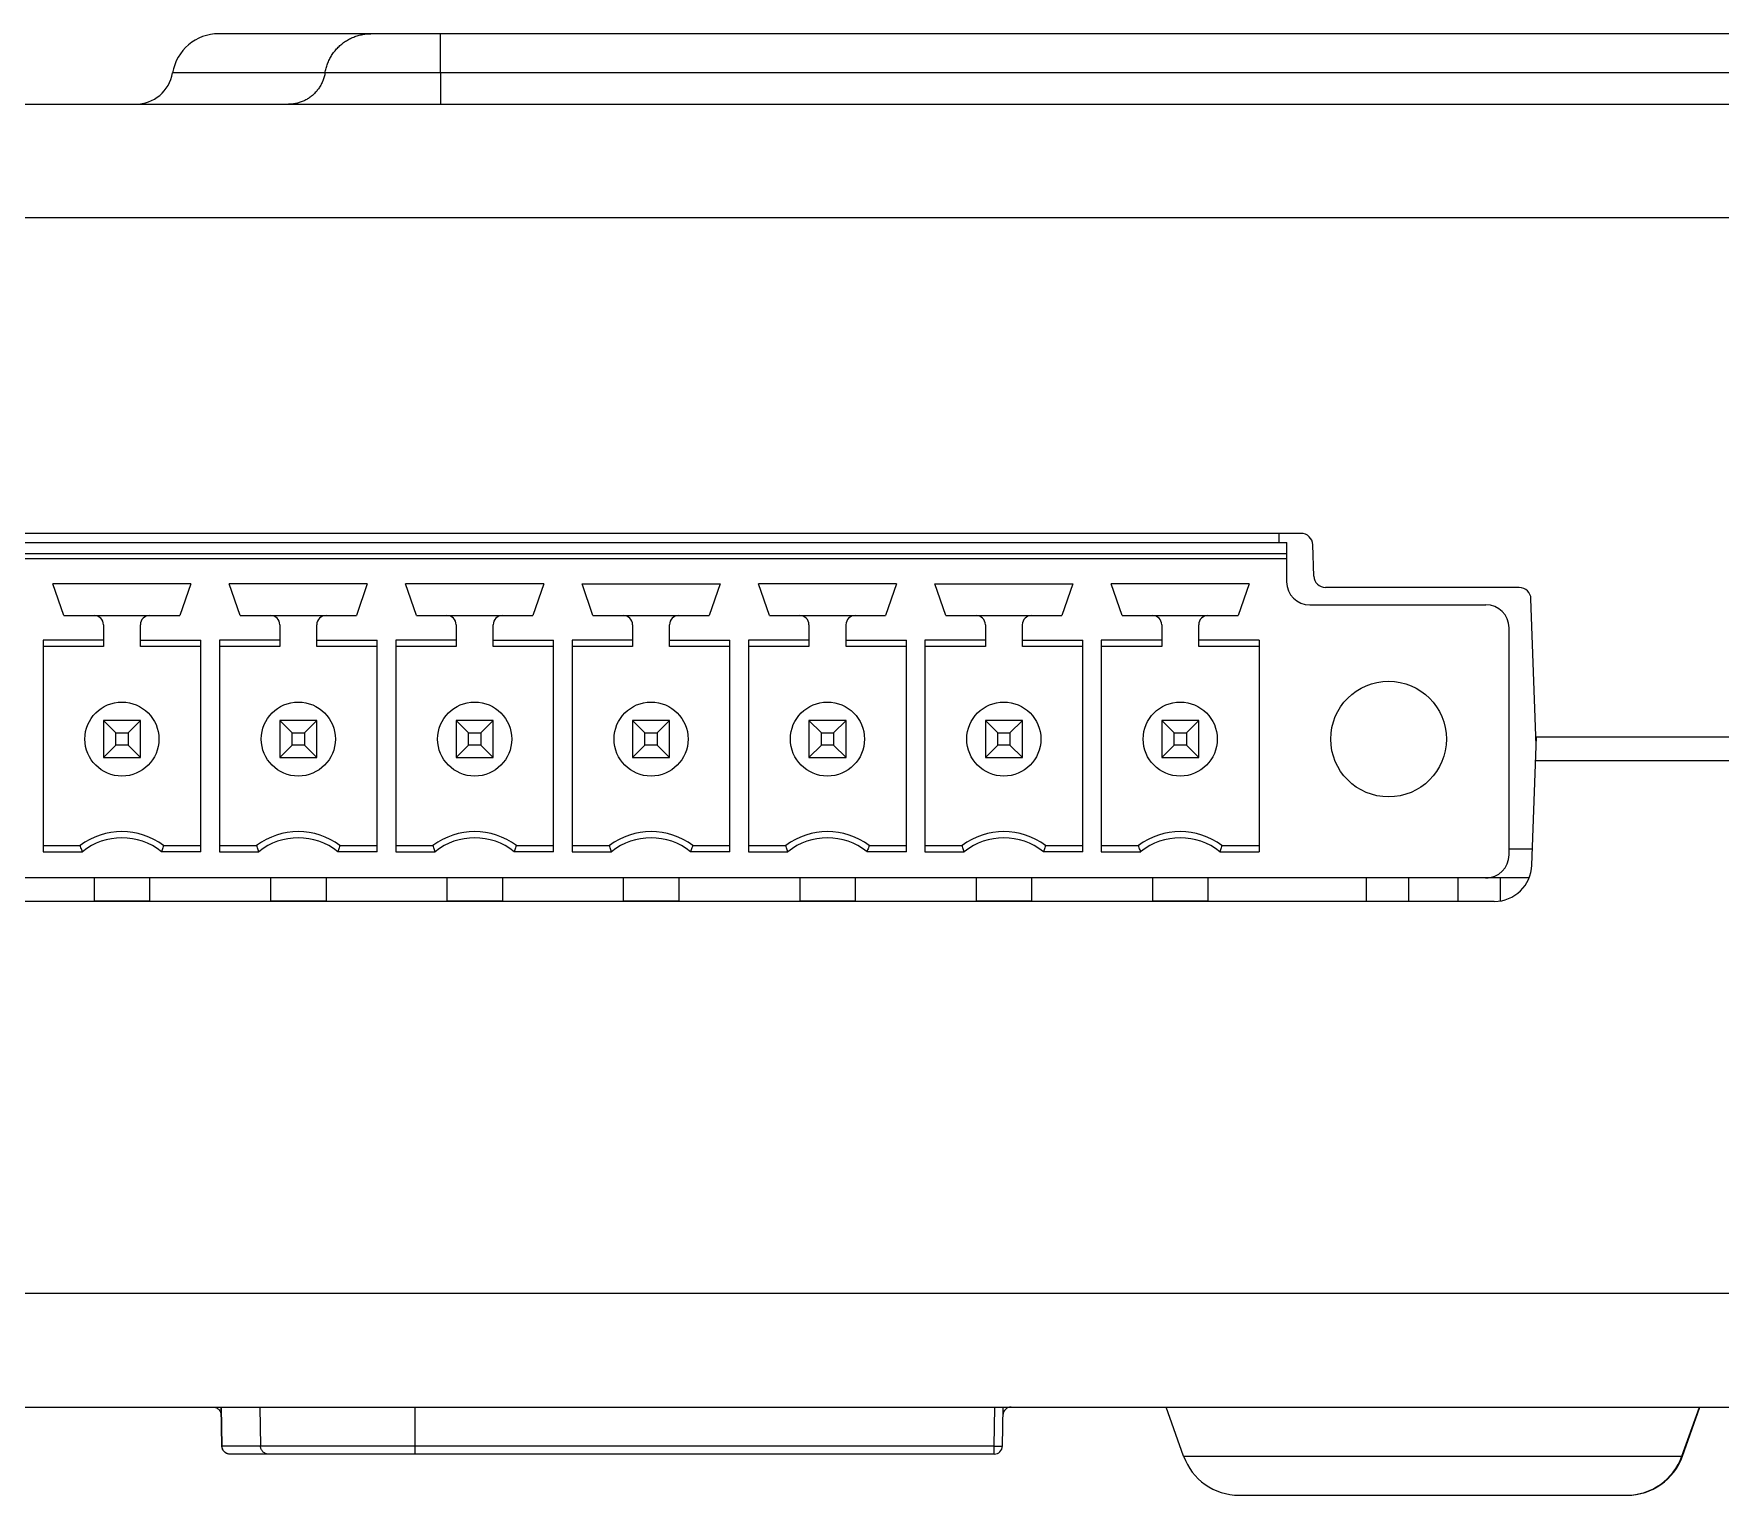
# Model space of a CAD drawing. Header units: inches. Extents: x 0 to 34, y 0 to 22.
# Drawn here: x 18.974 to 20.408, y 6.133 to 7.376 of the extents above; entities that cross this region are included whole.
import ezdxf

# ---------------------------------------------------------------- set-up
doc = ezdxf.new("R2010")
doc.units = ezdxf.units.IN
doc.header["$LTSCALE"] = 1.87
doc.header["$MEASUREMENT"] = 0
doc.layers.get('0').update_dxf_attribs({"linetype": 'CONTINUOUS'})

msp = doc.modelspace()

# ---------------------------------------------------------------- linework, layer by layer
at = {"color": 7, "linetype": 'CONTINUOUS'}
for p, q in [((20.6202, 7.3759), (19.1317, 7.3759)), ((19.32, 7.3425), (19.32, 7.3759)), ((19.2219, 7.3425), (19.0923, 7.3425)), ((20.4997, 7.3425), (19.32, 7.3425)), ((14.3255, 7.3159), (20.4997, 7.3159)), ((20.4954, 7.2193), (14.3298, 7.2193)), ((20.0519, 6.9509), (17.5973, 6.9509)), ((17.6087, 6.9433), (20.0398, 6.9433)), ((20.0331, 6.9509), (20.0332, 6.9433)), ((20.0398, 6.9098), (20.0398, 6.9433)), ((20.0398, 6.9334), (17.6087, 6.9334)), ((17.6087, 6.9295), (20.0398, 6.9295)), ((20.0628, 6.9145), (20.0619, 6.9412)), ((19.1079, 6.9079), (18.9905, 6.9079)), ((18.9998, 6.8811), (18.9905, 6.9079)), ((19.1079, 6.9079), (19.0986, 6.8811)), ((19.2579, 6.9079), (19.1405, 6.9079)), ((19.1498, 6.8811), (19.1405, 6.9079)), ((19.2579, 6.9079), (19.2486, 6.8811)), ((19.4079, 6.9079), (19.2905, 6.9079)), ((19.2998, 6.8811), (19.2905, 6.9079)), ((19.4079, 6.9079), (19.3986, 6.8811)), ((19.4405, 6.9079), (19.5579, 6.9079)), ((19.4498, 6.8811), (19.4405, 6.9079)), ((19.5579, 6.9079), (19.5486, 6.8811)), ((19.7079, 6.9079), (19.5905, 6.9079)), ((19.5998, 6.8811), (19.5905, 6.9079)), ((19.7079, 6.9079), (19.6986, 6.8811)), ((19.7405, 6.9079), (19.8579, 6.9079)), ((19.7498, 6.8811), (19.7405, 6.9079)), ((19.8579, 6.9079), (19.8486, 6.8811)), ((20.0079, 6.9079), (19.8905, 6.9079)), ((19.8998, 6.8811), (19.8905, 6.9079)), ((20.0079, 6.9079), (19.9986, 6.8811)), ((20.2375, 6.9049), (20.0728, 6.9049)), ((20.0594, 6.8901), (20.2091, 6.8901)), ((20.2519, 6.7709), (20.2475, 6.8952)), ((18.9998, 6.8811), (19.0986, 6.8811)), ((19.0335, 6.8732), (19.0335, 6.8547)), ((19.065, 6.8547), (19.065, 6.8732)), ((19.1498, 6.8811), (19.2486, 6.8811)), ((19.1835, 6.8732), (19.1835, 6.8547)), ((19.215, 6.8547), (19.215, 6.8732)), ((19.2998, 6.8811), (19.3986, 6.8811)), ((19.3335, 6.8732), (19.3335, 6.8547)), ((19.365, 6.8547), (19.365, 6.8732)), ((19.4498, 6.8811), (19.5486, 6.8811)), ((19.4835, 6.8732), (19.4835, 6.8547)), ((19.515, 6.8547), (19.515, 6.8732)), ((19.5998, 6.8811), (19.6986, 6.8811)), ((19.6335, 6.8732), (19.6335, 6.8547)), ((19.665, 6.8547), (19.665, 6.8732)), ((19.7498, 6.8811), (19.8486, 6.8811)), ((19.7835, 6.8732), (19.7835, 6.8547)), ((19.815, 6.8547), (19.815, 6.8732)), ((19.8998, 6.8811), (19.9986, 6.8811)), ((19.9335, 6.8732), (19.9335, 6.8547)), ((19.965, 6.8547), (19.965, 6.8732)), ((20.2287, 6.8705), (20.2287, 6.6775)), ((19.0335, 6.86), (18.9821, 6.86)), ((18.9821, 6.86), (18.9821, 6.6801)), ((19.065, 6.86), (19.1163, 6.86)), ((19.1163, 6.6801), (19.1163, 6.86)), ((19.1835, 6.86), (19.1321, 6.86)), ((19.1321, 6.86), (19.1321, 6.6801)), ((19.215, 6.86), (19.2663, 6.86)), ((19.2663, 6.6801), (19.2663, 6.86)), ((19.3335, 6.86), (19.2821, 6.86)), ((19.2821, 6.86), (19.2821, 6.6801)), ((19.365, 6.86), (19.4163, 6.86)), ((19.4163, 6.6801), (19.4163, 6.86)), ((19.4835, 6.86), (19.4321, 6.86)), ((19.4321, 6.86), (19.4321, 6.6801)), ((19.515, 6.86), (19.5663, 6.86)), ((19.5663, 6.6801), (19.5663, 6.86)), ((19.6335, 6.86), (19.5821, 6.86)), ((19.5821, 6.86), (19.5821, 6.6801)), ((19.665, 6.86), (19.7163, 6.86)), ((19.7163, 6.6801), (19.7163, 6.86)), ((19.7835, 6.86), (19.7321, 6.86)), ((19.7321, 6.86), (19.7321, 6.6801)), ((19.815, 6.86), (19.8663, 6.86)), ((19.8663, 6.6801), (19.8663, 6.86)), ((19.9335, 6.86), (19.8821, 6.86)), ((19.8821, 6.86), (19.8821, 6.6801)), ((20.0163, 6.86), (19.965, 6.86)), ((20.0163, 6.86), (20.0163, 6.6801)), ((19.0335, 6.8547), (18.9821, 6.8547)), ((19.1163, 6.8547), (19.065, 6.8547)), ((19.1835, 6.8547), (19.1321, 6.8547)), ((19.2663, 6.8547), (19.215, 6.8547)), ((19.3335, 6.8547), (19.2821, 6.8547)), ((19.4163, 6.8547), (19.365, 6.8547)), ((19.4835, 6.8547), (19.4321, 6.8547)), ((19.5663, 6.8547), (19.515, 6.8547)), ((19.6335, 6.8547), (19.5821, 6.8547)), ((19.7163, 6.8547), (19.665, 6.8547)), ((19.7835, 6.8547), (19.7321, 6.8547)), ((19.8663, 6.8547), (19.815, 6.8547)), ((19.9335, 6.8547), (19.8821, 6.8547)), ((20.0163, 6.8547), (19.965, 6.8547)), ((19.065, 6.7917), (19.0335, 6.7917)), ((19.044, 6.7812), (19.0335, 6.7917)), ((19.0335, 6.7917), (19.0335, 6.7602)), ((19.0544, 6.7812), (19.065, 6.7917)), ((19.065, 6.7602), (19.065, 6.7917)), ((19.215, 6.7917), (19.1835, 6.7917)), ((19.194, 6.7812), (19.1835, 6.7917)), ((19.1835, 6.7917), (19.1835, 6.7602)), ((19.2044, 6.7812), (19.215, 6.7917)), ((19.215, 6.7602), (19.215, 6.7917)), ((19.365, 6.7917), (19.3335, 6.7917)), ((19.344, 6.7812), (19.3335, 6.7917)), ((19.3335, 6.7917), (19.3335, 6.7602)), ((19.3544, 6.7812), (19.365, 6.7917)), ((19.365, 6.7602), (19.365, 6.7917)), ((19.515, 6.7917), (19.4835, 6.7917)), ((19.494, 6.7812), (19.4835, 6.7917)), ((19.4835, 6.7917), (19.4835, 6.7602)), ((19.5044, 6.7812), (19.515, 6.7917)), ((19.515, 6.7602), (19.515, 6.7917)), ((19.665, 6.7917), (19.6335, 6.7917)), ((19.644, 6.7812), (19.6335, 6.7917)), ((19.6335, 6.7917), (19.6335, 6.7602)), ((19.6544, 6.7812), (19.665, 6.7917)), ((19.665, 6.7602), (19.665, 6.7917)), ((19.815, 6.7917), (19.7835, 6.7917)), ((19.794, 6.7812), (19.7835, 6.7917)), ((19.7835, 6.7917), (19.7835, 6.7602)), ((19.8044, 6.7812), (19.815, 6.7917)), ((19.815, 6.7602), (19.815, 6.7917)), ((19.965, 6.7917), (19.9335, 6.7917)), ((19.944, 6.7812), (19.9335, 6.7917)), ((19.9335, 6.7917), (19.9335, 6.7602)), ((19.9544, 6.7812), (19.965, 6.7917)), ((19.965, 6.7602), (19.965, 6.7917)), ((19.0335, 6.7602), (19.044, 6.7708)), ((19.044, 6.7812), (19.0544, 6.7812)), ((19.044, 6.7708), (19.044, 6.7812)), ((19.0544, 6.7708), (19.044, 6.7708)), ((19.0544, 6.7812), (19.0544, 6.7708)), ((19.065, 6.7602), (19.0544, 6.7708)), ((19.1835, 6.7602), (19.194, 6.7708)), ((19.194, 6.7812), (19.2044, 6.7812)), ((19.194, 6.7708), (19.194, 6.7812)), ((19.2044, 6.7708), (19.194, 6.7708)), ((19.2044, 6.7812), (19.2044, 6.7708)), ((19.215, 6.7602), (19.2044, 6.7708)), ((19.3335, 6.7602), (19.344, 6.7708)), ((19.344, 6.7812), (19.3544, 6.7812)), ((19.344, 6.7708), (19.344, 6.7812)), ((19.3544, 6.7708), (19.344, 6.7708)), ((19.3544, 6.7812), (19.3544, 6.7708)), ((19.365, 6.7602), (19.3544, 6.7708)), ((19.4835, 6.7602), (19.494, 6.7708)), ((19.494, 6.7812), (19.5044, 6.7812)), ((19.494, 6.7708), (19.494, 6.7812)), ((19.5044, 6.7708), (19.494, 6.7708)), ((19.5044, 6.7812), (19.5044, 6.7708)), ((19.515, 6.7602), (19.5044, 6.7708)), ((19.6335, 6.7602), (19.644, 6.7708)), ((19.644, 6.7812), (19.6544, 6.7812)), ((19.644, 6.7708), (19.644, 6.7812)), ((19.6544, 6.7708), (19.644, 6.7708)), ((19.6544, 6.7812), (19.6544, 6.7708)), ((19.665, 6.7602), (19.6544, 6.7708)), ((19.7835, 6.7602), (19.794, 6.7708)), ((19.794, 6.7812), (19.8044, 6.7812)), ((19.794, 6.7708), (19.794, 6.7812)), ((19.8044, 6.7708), (19.794, 6.7708)), ((19.8044, 6.7812), (19.8044, 6.7708)), ((19.815, 6.7602), (19.8044, 6.7708)), ((19.9335, 6.7602), (19.944, 6.7708)), ((19.944, 6.7812), (19.9544, 6.7812)), ((19.944, 6.7708), (19.944, 6.7812)), ((19.9544, 6.7708), (19.944, 6.7708)), ((19.9544, 6.7812), (19.9544, 6.7708)), ((19.965, 6.7602), (19.9544, 6.7708)), ((20.2483, 6.6687), (20.2521, 6.7779)), ((20.2516, 6.7779), (20.7344, 6.7779)), ((19.0335, 6.7602), (19.065, 6.7602)), ((19.1835, 6.7602), (19.215, 6.7602)), ((19.3335, 6.7602), (19.365, 6.7602)), ((19.4835, 6.7602), (19.515, 6.7602)), ((19.6335, 6.7602), (19.665, 6.7602)), ((19.7835, 6.7602), (19.815, 6.7602)), ((19.9335, 6.7602), (19.965, 6.7602)), ((20.2514, 6.7579), (20.7344, 6.7579)), ((18.9821, 6.6854), (19.0138, 6.6854)), ((19.0846, 6.6854), (19.1163, 6.6854)), ((19.1321, 6.6854), (19.1638, 6.6854)), ((19.2346, 6.6854), (19.2663, 6.6854)), ((19.2821, 6.6854), (19.3138, 6.6854)), ((19.3846, 6.6854), (19.4163, 6.6854)), ((19.4321, 6.6854), (19.4638, 6.6854)), ((19.5346, 6.6854), (19.5663, 6.6854)), ((19.5821, 6.6854), (19.6138, 6.6854)), ((19.6846, 6.6854), (19.7163, 6.6854)), ((19.7321, 6.6854), (19.7638, 6.6854)), ((19.8346, 6.6854), (19.8663, 6.6854)), ((19.8821, 6.6854), (19.9138, 6.6854)), ((19.9846, 6.6854), (20.0163, 6.6854)), ((18.9821, 6.6801), (19.0156, 6.6801)), ((19.1163, 6.6801), (19.0828, 6.6801)), ((19.1321, 6.6801), (19.1656, 6.6801)), ((19.2663, 6.6801), (19.2328, 6.6801)), ((19.2821, 6.6801), (19.3156, 6.6801)), ((19.4163, 6.6801), (19.3828, 6.6801)), ((19.4321, 6.6801), (19.4656, 6.6801)), ((19.5663, 6.6801), (19.5328, 6.6801)), ((19.5821, 6.6801), (19.6156, 6.6801)), ((19.7163, 6.6801), (19.6828, 6.6801)), ((19.7321, 6.6801), (19.7656, 6.6801)), ((19.8663, 6.6801), (19.8328, 6.6801)), ((19.8821, 6.6801), (19.9156, 6.6801)), ((19.9828, 6.6801), (20.0163, 6.6801)), ((20.2488, 6.6824), (20.2287, 6.6824)), ((20.2459, 6.6579), (17.4394, 6.6579)), ((19.0256, 6.6579), (19.0256, 6.6382)), ((19.0728, 6.6579), (19.0728, 6.6382)), ((19.1756, 6.6579), (19.1756, 6.6382)), ((19.2228, 6.6579), (19.2228, 6.6382)), ((19.3256, 6.6579), (19.3256, 6.6382)), ((19.3728, 6.6579), (19.3728, 6.6382)), ((19.4756, 6.6579), (19.4756, 6.6382)), ((19.5228, 6.6579), (19.5228, 6.6382)), ((19.6256, 6.6579), (19.6256, 6.6382)), ((19.6728, 6.6579), (19.6728, 6.6382)), ((19.7756, 6.6579), (19.7756, 6.6382)), ((19.8228, 6.6579), (19.8228, 6.6382)), ((19.9256, 6.6579), (19.9256, 6.6382)), ((19.9728, 6.6579), (19.9728, 6.6382)), ((20.1072, 6.6579), (20.1072, 6.6379)), ((20.1432, 6.6579), (20.1432, 6.6379)), ((20.1852, 6.6579), (20.1852, 6.6379)), ((20.2212, 6.6579), (20.2212, 6.6383)), ((20.2163, 6.6379), (14.6085, 6.6379)), ((19.0728, 6.6382), (19.0256, 6.6382)), ((19.0335, 6.6379), (19.0335, 6.6382)), ((19.065, 6.6379), (19.065, 6.6382)), ((19.2228, 6.6382), (19.1756, 6.6382)), ((19.1835, 6.6379), (19.1835, 6.6382)), ((19.215, 6.6379), (19.215, 6.6382)), ((19.3728, 6.6382), (19.3256, 6.6382)), ((19.3335, 6.6379), (19.3335, 6.6382)), ((19.365, 6.6379), (19.365, 6.6382)), ((19.5228, 6.6382), (19.4756, 6.6382)), ((19.4835, 6.6379), (19.4835, 6.6382)), ((19.515, 6.6379), (19.515, 6.6382)), ((19.6728, 6.6382), (19.6256, 6.6382)), ((19.6335, 6.6379), (19.6335, 6.6382)), ((19.665, 6.6379), (19.665, 6.6382)), ((19.8228, 6.6382), (19.7756, 6.6382)), ((19.7835, 6.6379), (19.7835, 6.6382)), ((19.815, 6.6379), (19.815, 6.6382)), ((19.9728, 6.6382), (19.9256, 6.6382)), ((19.9335, 6.6379), (19.9335, 6.6382)), ((19.965, 6.6379), (19.965, 6.6382)), ((20.4989, 6.3044), (14.3299, 6.3044)), ((14.2035, 6.2079), (20.7291, 6.2079)), ((19.1335, 6.2079), (19.1342, 6.1747)), ((19.1343, 6.1747), (19.1336, 6.2079)), ((19.1665, 6.2079), (19.167, 6.1747)), ((19.2986, 6.1679), (19.2986, 6.2079)), ((19.791, 6.1747), (19.7916, 6.2079)), ((19.798, 6.1747), (19.7986, 6.2079)), ((19.9521, 6.166), (19.9372, 6.2079)), ((20.3758, 6.166), (20.3908, 6.2079)), ((20.3763, 6.166), (20.3912, 6.2079)), ((19.791, 6.1747), (19.1343, 6.1747)), ((19.791, 6.1679), (19.1412, 6.1679)), ((19.791, 6.1679), (19.791, 6.1747)), ((19.9521, 6.166), (20.3763, 6.166)), ((19.9992, 6.1329), (20.3292, 6.1329))]:
    msp.add_line(p, q, dxfattribs=at)
msp.add_lwpolyline([(19.1267, 6.2079), (19.1269, 6.2078), (19.1273, 6.2078), (19.1276, 6.2078), (19.1279, 6.2077), (19.1283, 6.2077), (19.1287, 6.2076), (19.1291, 6.2074), (19.1295, 6.2073), (19.1299, 6.2071), (19.1303, 6.2068), (19.1307, 6.2065), (19.1312, 6.2062), (19.1316, 6.2058), (19.132, 6.2054), (19.1324, 6.2048), (19.1328, 6.2042), (19.1331, 6.2035), (19.1334, 6.2026), (19.1336, 6.2017), (19.1337, 6.201)], dxfattribs=at)
for centre, radius in [((20.1264, 6.776), 0.0492), ((19.0492, 6.776), 0.0315), ((19.1992, 6.776), 0.0315), ((19.3492, 6.776), 0.0315), ((19.4992, 6.776), 0.0315), ((19.6492, 6.776), 0.0315), ((19.7992, 6.776), 0.0315), ((19.9492, 6.776), 0.0315)]:
    msp.add_circle(centre, radius, dxfattribs=at)
for centre, radius, start, end in [((19.1317, 7.3359), 0.04, 90, 170.4059), ((19.0607, 7.3479), 0.032, 270, 350.4059), ((20.0519, 6.9409), 0.01, 2, 90), ((20.0728, 6.9149), 0.01, 182, 270), ((20.0594, 6.9098), 0.0197, 180, 270), ((20.2375, 6.8949), 0.01, 2, 90), ((20.2091, 6.8705), 0.0197, 0, 90), ((19.0256, 6.8732), 0.00787, 0, 90), ((19.0728, 6.8732), 0.00787, 90, 180), ((19.1756, 6.8732), 0.00787, 0, 90), ((19.2228, 6.8732), 0.00787, 90, 180), ((19.3256, 6.8732), 0.00787, 0, 90), ((19.3728, 6.8732), 0.00787, 90, 180), ((19.4756, 6.8732), 0.00787, 0, 90), ((19.5228, 6.8732), 0.00787, 90, 180), ((19.6256, 6.8732), 0.00787, 0, 90), ((19.6728, 6.8732), 0.00787, 90, 180), ((19.7756, 6.8732), 0.00787, 0, 90), ((19.8228, 6.8732), 0.00787, 90, 180), ((19.9256, 6.8732), 0.00787, 0, 90), ((19.9728, 6.8732), 0.00787, 90, 180), ((19.0492, 6.6382), 0.0591, 53.1301, 126.8699), ((19.0492, 6.6382), 0.0538, 51.2958, 128.7042), ((19.1992, 6.6382), 0.0591, 53.1301, 126.8699), ((19.1992, 6.6382), 0.0538, 51.2958, 128.7042), ((19.3492, 6.6382), 0.0591, 53.1301, 126.8699), ((19.3492, 6.6382), 0.0538, 51.2958, 128.7042), ((19.4992, 6.6382), 0.0591, 53.1301, 126.8699), ((19.4992, 6.6382), 0.0538, 51.2958, 128.7042), ((19.6492, 6.6382), 0.0591, 53.1301, 126.8699), ((19.6492, 6.6382), 0.0538, 51.2958, 128.7042), ((19.7992, 6.6382), 0.0591, 53.1301, 126.8699), ((19.7992, 6.6382), 0.0538, 51.2958, 128.7042), ((19.9492, 6.6382), 0.0591, 53.1301, 126.8699), ((19.9492, 6.6382), 0.0538, 51.2958, 128.7042), ((20.2091, 6.6775), 0.0197, 270, 360), ((20.2163, 6.6699), 0.032, 270, 358), ((19.8054, 6.2009), 0.007, 90, 179), ((19.791, 6.1749), 0.007, 270, 359), ((19.9992, 6.1829), 0.05, 199.6538, 270), ((20.3287, 6.1829), 0.05, 270, 340.3462), ((20.3292, 6.1829), 0.05, 270, 340.3462)]:
    msp.add_arc(centre, radius, start, end, dxfattribs=at)
for points, knots in [([(19.2219, 7.3425), (19.2222, 7.3438), (19.2227, 7.3465), (19.224, 7.3503), (19.2256, 7.3539), (19.2275, 7.3574), (19.2298, 7.3607), (19.2324, 7.3637), (19.2353, 7.3665), (19.2385, 7.3689), (19.2419, 7.371), (19.2454, 7.3727), (19.2491, 7.3741), (19.253, 7.3751), (19.2569, 7.3757), (19.2595, 7.3759), (19.2609, 7.3759)], [0, 0, 0, 0, 0.071921, 0.143793, 0.215601, 0.287332, 0.358976, 0.430526, 0.50198, 0.573339, 0.644607, 0.715794, 0.786912, 0.857973, 0.928997, 1, 1, 1, 1]), ([(19.2219, 7.3425), (19.2218, 7.3414), (19.2213, 7.3391), (19.2202, 7.3359), (19.2187, 7.3327), (19.2169, 7.3298), (19.2149, 7.327), (19.2125, 7.3245), (19.2099, 7.3223), (19.2071, 7.3204), (19.2041, 7.3187), (19.2009, 7.3175), (19.1976, 7.3165), (19.1942, 7.316), (19.1919, 7.3159), (19.1908, 7.3159)], [0, 0, 0, 0, 0.077438, 0.154823, 0.232134, 0.309355, 0.386474, 0.463484, 0.540383, 0.617174, 0.693868, 0.770479, 0.847024, 0.923523, 1, 1, 1, 1]), ([(19.32, 7.3425), (19.3173, 7.3425), (19.3118, 7.3425), (19.3036, 7.3425), (19.2956, 7.3425), (19.2877, 7.3425), (19.2801, 7.3425), (19.2727, 7.3425), (19.2657, 7.3425), (19.259, 7.3425), (19.2528, 7.3425), (19.247, 7.3425), (19.2417, 7.3425), (19.237, 7.3425), (19.2328, 7.3425), (19.2292, 7.3425), (19.2262, 7.3425), (19.2238, 7.3425), (19.2225, 7.3425), (19.2219, 7.3425)], [0, 0, 0, 0, 0.08409, 0.167536, 0.249713, 0.330075, 0.408111, 0.483315, 0.555199, 0.623288, 0.68711, 0.746243, 0.800311, 0.848937, 0.89178, 0.928558, 0.958992, 0.982853, 1, 1, 1, 1]), ([(19.32, 7.3425), (19.32, 7.3414), (19.32, 7.3392), (19.32, 7.3359), (19.32, 7.3328), (19.32, 7.3299), (19.32, 7.3271), (19.32, 7.3247), (19.32, 7.3224), (19.32, 7.3205), (19.32, 7.3189), (19.32, 7.3176), (19.32, 7.3167), (19.32, 7.3162), (19.32, 7.3159), (19.32, 7.3159)], [0, 0, 0, 0, 0.12629, 0.248797, 0.366083, 0.476782, 0.579606, 0.673355, 0.756937, 0.829378, 0.889838, 0.937609, 0.972134, 0.993011, 1, 1, 1, 1]), ([(19.0156, 6.6801), (19.0154, 6.6807), (19.015, 6.6819), (19.0144, 6.6836), (19.014, 6.6848), (19.0138, 6.6854)], [0, 0, 0, 0, 0.32861, 0.66195, 1, 1, 1, 1]), ([(19.0846, 6.6854), (19.0844, 6.6848), (19.084, 6.6836), (19.0834, 6.6819), (19.083, 6.6807), (19.0828, 6.6801)], [0, 0, 0, 0, 0.337932, 0.671272, 1, 1, 1, 1]), ([(19.1656, 6.6801), (19.1654, 6.6807), (19.165, 6.6819), (19.1644, 6.6836), (19.164, 6.6848), (19.1638, 6.6854)], [0, 0, 0, 0, 0.32861, 0.66195, 1, 1, 1, 1]), ([(19.2346, 6.6854), (19.2344, 6.6848), (19.234, 6.6836), (19.2334, 6.6819), (19.233, 6.6807), (19.2328, 6.6801)], [0, 0, 0, 0, 0.337932, 0.671272, 1, 1, 1, 1]), ([(19.3156, 6.6801), (19.3154, 6.6807), (19.315, 6.6819), (19.3144, 6.6836), (19.314, 6.6848), (19.3138, 6.6854)], [0, 0, 0, 0, 0.32861, 0.66195, 1, 1, 1, 1]), ([(19.3846, 6.6854), (19.3844, 6.6848), (19.384, 6.6836), (19.3834, 6.6819), (19.383, 6.6807), (19.3828, 6.6801)], [0, 0, 0, 0, 0.337932, 0.671272, 1, 1, 1, 1]), ([(19.4656, 6.6801), (19.4654, 6.6807), (19.465, 6.6819), (19.4644, 6.6836), (19.464, 6.6848), (19.4638, 6.6854)], [0, 0, 0, 0, 0.32861, 0.66195, 1, 1, 1, 1]), ([(19.5346, 6.6854), (19.5344, 6.6848), (19.534, 6.6836), (19.5334, 6.6819), (19.533, 6.6807), (19.5328, 6.6801)], [0, 0, 0, 0, 0.337932, 0.671272, 1, 1, 1, 1]), ([(19.6156, 6.6801), (19.6154, 6.6807), (19.615, 6.6819), (19.6144, 6.6836), (19.614, 6.6848), (19.6138, 6.6854)], [0, 0, 0, 0, 0.32861, 0.66195, 1, 1, 1, 1]), ([(19.6846, 6.6854), (19.6844, 6.6848), (19.684, 6.6836), (19.6834, 6.6819), (19.683, 6.6807), (19.6828, 6.6801)], [0, 0, 0, 0, 0.337932, 0.671272, 1, 1, 1, 1]), ([(19.7656, 6.6801), (19.7654, 6.6807), (19.765, 6.6819), (19.7644, 6.6836), (19.764, 6.6848), (19.7638, 6.6854)], [0, 0, 0, 0, 0.32861, 0.66195, 1, 1, 1, 1]), ([(19.8346, 6.6854), (19.8344, 6.6848), (19.834, 6.6836), (19.8334, 6.6819), (19.833, 6.6807), (19.8328, 6.6801)], [0, 0, 0, 0, 0.337932, 0.671272, 1, 1, 1, 1]), ([(19.9156, 6.6801), (19.9154, 6.6807), (19.915, 6.6819), (19.9144, 6.6836), (19.914, 6.6848), (19.9138, 6.6854)], [0, 0, 0, 0, 0.32861, 0.66195, 1, 1, 1, 1]), ([(19.9846, 6.6854), (19.9844, 6.6848), (19.984, 6.6836), (19.9834, 6.6819), (19.983, 6.6807), (19.9828, 6.6801)], [0, 0, 0, 0, 0.337932, 0.671272, 1, 1, 1, 1]), ([(19.1412, 6.1679), (19.1408, 6.1679), (19.1401, 6.1679), (19.1391, 6.1681), (19.1382, 6.1685), (19.1374, 6.169), (19.1366, 6.1696), (19.1359, 6.1703), (19.1353, 6.171), (19.1348, 6.1719), (19.1344, 6.1729), (19.1343, 6.1736), (19.1342, 6.174)], [0, 0, 0, 0, 0.105544, 0.207639, 0.303503, 0.403066, 0.494095, 0.593432, 0.69294, 0.790152, 0.892905, 1, 1, 1, 1]), ([(19.1412, 6.1679), (19.1408, 6.1679), (19.1401, 6.1679), (19.1391, 6.1682), (19.1381, 6.1685), (19.1372, 6.1691), (19.1364, 6.1698), (19.1357, 6.1706), (19.1351, 6.1716), (19.1347, 6.1726), (19.1345, 6.1733), (19.1344, 6.1737)], [0, 0, 0, 0, 0.107893, 0.215125, 0.323196, 0.432967, 0.54466, 0.657981, 0.772263, 0.886607, 1, 1, 1, 1]), ([(19.1739, 6.1679), (19.1735, 6.1679), (19.1728, 6.1679), (19.1718, 6.1682), (19.1708, 6.1686), (19.1699, 6.1691), (19.169, 6.1698), (19.1683, 6.1707), (19.1678, 6.1716), (19.1674, 6.1726), (19.1671, 6.1736), (19.167, 6.1744), (19.167, 6.1747)], [0, 0, 0, 0, 0.098936, 0.197976, 0.297213, 0.396722, 0.496551, 0.596715, 0.6972, 0.79796, 0.898924, 1, 1, 1, 1]), ([(19.791, 6.1747), (19.7913, 6.1747), (19.792, 6.1747), (19.7931, 6.1747), (19.7941, 6.1747), (19.795, 6.1747), (19.7958, 6.1747), (19.7966, 6.1747), (19.7971, 6.1747), (19.7976, 6.1747), (19.7978, 6.1747), (19.798, 6.1747), (19.798, 6.1747)], [0, 0, 0, 0, 0.152935, 0.301398, 0.443768, 0.577372, 0.698627, 0.803551, 0.888404, 0.950276, 0.987506, 1, 1, 1, 1])]:
    msp.add_open_spline(points, degree=3, knots=knots, dxfattribs=at)
for points in [[(19.1342, 6.174), (19.1342, 6.1742), (19.1342, 6.1745), (19.1342, 6.1747)], [(19.1342, 6.1747), (19.1342, 6.1747), (19.1343, 6.1747), (19.1343, 6.1747)], [(19.1344, 6.1737), (19.1343, 6.174), (19.1343, 6.1744), (19.1343, 6.1747)]]:
    msp.add_open_spline(points, degree=3, dxfattribs=at)

doc.saveas('drawing.dxf')
